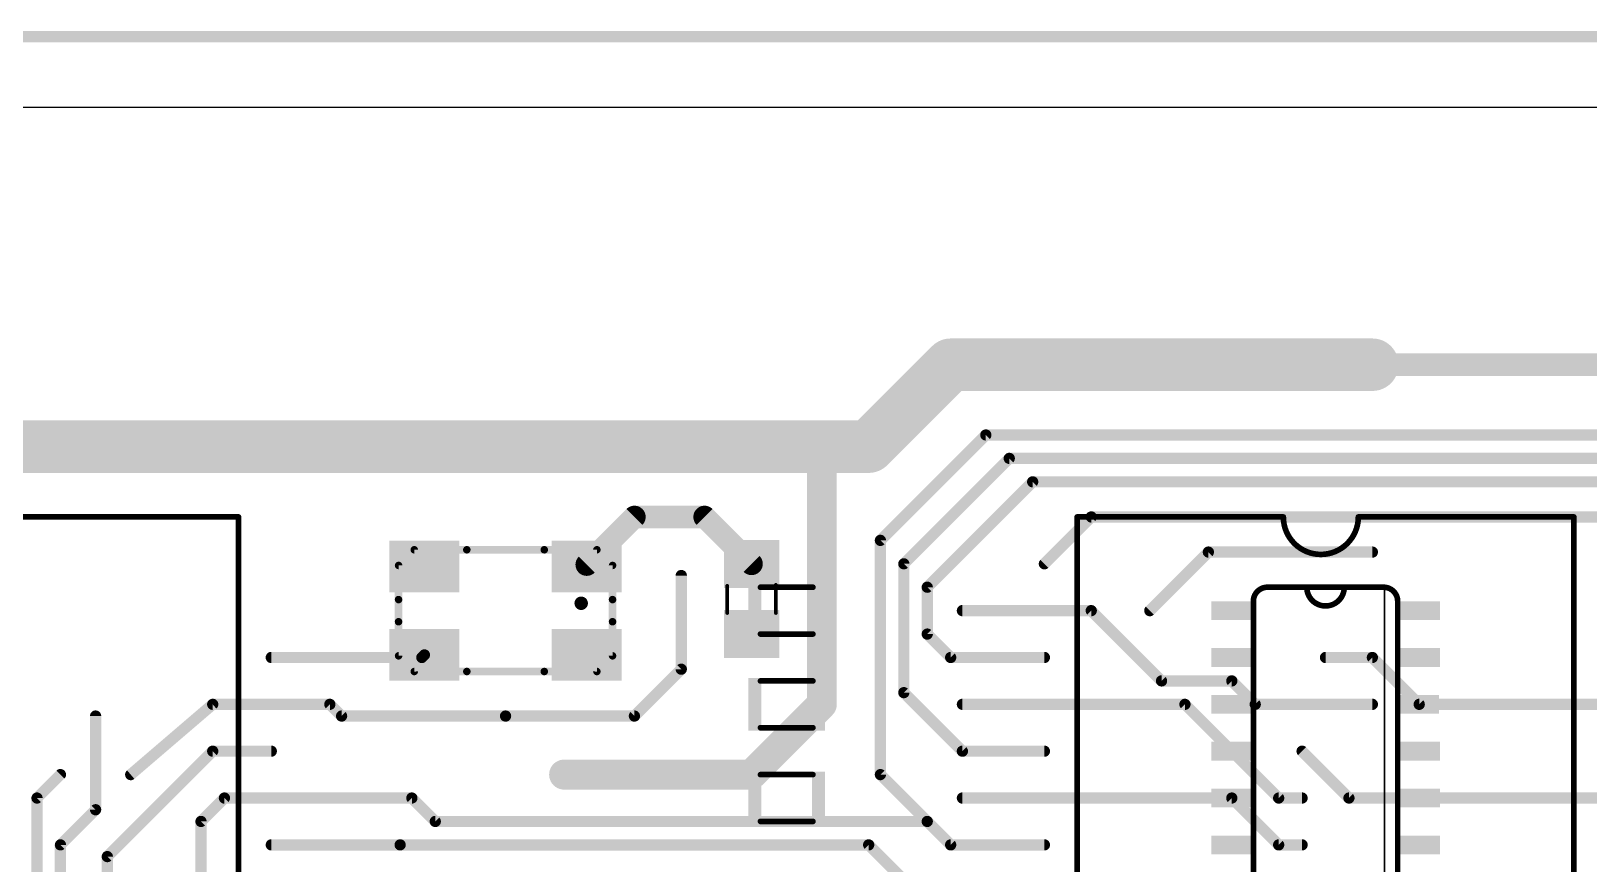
# Model space of a CAD drawing. Extents: x -0.33 to 4.26, y -0.1 to 5.53.
# Drawn here: x 1.269 to 2.931, y 4.642 to 5.531 of the extents above; entities that cross this region are included whole.
import ezdxf

# ---------------------------------------------------------------- set-up
doc = ezdxf.new("R2010")
doc.units = 0
for name, color, linetype in [('1', 22, 'CONTINUOUS'), ('20', 7, 'CONTINUOUS'), ('21', 253, 'CONTINUOUS'), ('22', 253, 'CONTINUOUS'), ('51', 253, 'CONTINUOUS'), ('52', 253, 'CONTINUOUS')]:
    doc.layers.add(name, color=color, linetype=linetype)

# ---------------------------------------------------------------- blocks, each defined once
blk = doc.blocks.new('RECT')
blk.add_solid([(-0.5, -0.5), (0.5, -0.5), (-0.5, 0.5), (0.5, 0.5)])

msp = doc.modelspace()

# ---------------------------------------------------------------- linework, layer by layer
at = {"layer": '1'}
for points, const_width in [([(-0.0625, 5.525), (4.25, 5.525)], 0.012), ([(2.1625, 5.0875), (2.25, 5.175)], 0.056), ([(2.25, 5.175), (2.7, 5.175)], 0.056), ([(2.7, 5.175), (3.675, 5.175)], 0.024), ([(1.2125, 5.0875), (2.1125, 5.0875)], 0.056), ([(2.1125, 5.0875), (2.1625, 5.0875)], 0.056), ([(2.1125, 4.8125), (2.1125, 5.0875)], 0.032), ([(2.2875, 5.1), (2.175, 4.9875)], 0.012), ([(3.6375, 5.1), (2.2875, 5.1)], 0.012), ([(2.3125, 5.075), (2.2, 4.9625)], 0.012), ([(2.3125, 5.075), (3.2875, 5.075)], 0.012), ([(2.225, 4.9375), (2.3375, 5.05)], 0.012), ([(2.3375, 5.05), (3.5, 5.05)], 0.012), ([(1.861614, 4.961614), (1.9125, 5.0125)], 0.024), ([(1.9125, 5.0125), (1.987402, 5.0125)], 0.024), ([(1.987402, 5.0125), (2.0375, 4.962402)], 0.024), ([(2.4, 5.0125), (2.35, 4.9625)], 0.012), ([(2.4, 5.0125), (3.4, 5.0125)], 0.012), ([(2.175, 4.9875), (2.175, 4.7375)], 0.012), ([(1.861614, 4.959744), (1.861614, 4.961614)], 0.024), ([(2.4625, 4.9125), (2.525, 4.975)], 0.012), ([(2.525, 4.975), (2.7, 4.975)], 0.012), ([(1.9625, 4.85), (1.9625, 4.95)], 0.012), ([(2.2, 4.9625), (2.2, 4.825)], 0.012), ([(2.225, 4.9375), (2.225, 4.8875)], 0.012), ([(2.2625, 4.9125), (2.4, 4.9125)], 0.012), ([(2.4, 4.9125), (2.475, 4.8375)], 0.012), ([(2.225, 4.8875), (2.25, 4.8625)], 0.012), ([(1.68563, 4.8625), (1.688386, 4.865256)], 0.012), ([(1.525, 4.8625), (1.68563, 4.8625)], 0.012), ([(1.9125, 4.8), (1.9625, 4.85)], 0.012), ([(2.25, 4.8625), (2.35, 4.8625)], 0.012), ([(2.65, 4.8625), (2.7, 4.8625)], 0.012), ([(2.7, 4.8625), (2.75, 4.8125)], 0.012), ([(2.475, 4.8375), (2.55, 4.8375)], 0.012), ([(2.55, 4.8375), (2.575, 4.8125)], 0.012), ([(2.1125, 4.8125), (2.0375, 4.7375)], 0.032), ([(2.2, 4.825), (2.2625, 4.7625)], 0.012), ([(1.3375, 4.7), (1.3375, 4.8)], 0.012), ([(1.375, 4.7375), (1.4625, 4.8125)], 0.012), ([(1.4625, 4.8125), (1.5875, 4.8125)], 0.012), ([(1.5875, 4.8125), (1.6, 4.8)], 0.012), ([(1.6, 4.8), (1.775, 4.8)], 0.012), ([(1.775, 4.8), (1.9125, 4.8)], 0.012), ([(2.5, 4.8125), (2.2625, 4.8125)], 0.012), ([(2.6, 4.7125), (2.5, 4.8125)], 0.012), ([(2.7, 4.8125), (2.575, 4.8125)], 0.012), ([(2.75, 4.8125), (3.025, 4.8125)], 0.012), ([(1.35, 4.65), (1.4625, 4.7625)], 0.012), ([(1.4625, 4.7625), (1.525, 4.7625)], 0.012), ([(2.2625, 4.7625), (2.35, 4.7625)], 0.012), ([(2.625, 4.7625), (2.675, 4.7125)], 0.012), ([(1.275, 4.7125), (1.3, 4.7375)], 0.012), ([(2.0375, 4.7375), (1.8375, 4.7375)], 0.032), ([(2.175, 4.7375), (2.225, 4.6875)], 0.012), ([(1.275, 4.55), (1.275, 4.7125)], 0.012), ([(1.3, 4.6625), (1.3375, 4.7)], 0.012), ([(1.45, 4.6875), (1.475, 4.7125)], 0.012), ([(1.475, 4.7125), (1.675, 4.7125)], 0.012), ([(1.675, 4.7125), (1.7, 4.6875)], 0.012), ([(2.55, 4.7125), (2.2625, 4.7125)], 0.012), ([(2.6, 4.6625), (2.55, 4.7125)], 0.012), ([(2.625, 4.7125), (2.6, 4.7125)], 0.012), ([(2.675, 4.7125), (3.0125, 4.7125)], 0.012), ([(1.45, 4.5875), (1.45, 4.6875)], 0.012), ([(1.7, 4.6875), (2.225, 4.6875)], 0.012), ([(2.225, 4.6875), (2.25, 4.6625)], 0.012), ([(1.3, 4.5625), (1.3, 4.6625)], 0.012), ([(1.35, 4.5875), (1.35, 4.65)], 0.012), ([(1.525, 4.6625), (1.6625, 4.6625)], 0.012), ([(2.1625, 4.6625), (1.6625, 4.6625)], 0.012), ([(2.2625, 4.5625), (2.1625, 4.6625)], 0.012), ([(2.25, 4.6625), (2.35, 4.6625)], 0.012), ([(2.625, 4.6625), (2.6, 4.6625)], 0.012)]:
    msp.add_lwpolyline(points, dxfattribs=dict(at, const_width=const_width))
for points, const_width in [([(2.25, 5.189, 1), (2.25, 5.161)], 0.028), ([(2.259899, 5.165101, 1), (2.240101, 5.184899)], 0.028), ([(2.7, 5.161, 1), (2.7, 5.189)], 0.028), ([(2.7, 5.181, 1), (2.7, 5.169)], 0.012), ([(2.1125, 5.1015, 1), (2.1125, 5.0735)], 0.028), ([(2.1205, 5.0875, 1), (2.1045, 5.0875)], 0.016), ([(2.1125, 5.0735, 1), (2.1125, 5.1015)], 0.028), ([(2.152601, 5.097399, 1), (2.172399, 5.077601)], 0.028), ([(2.1625, 5.0735, 1), (2.1625, 5.1015)], 0.028), ([(2.2875, 5.103, 1), (2.2875, 5.097)], 0.006), ([(2.289621, 5.097879, 1), (2.285379, 5.102121)], 0.006), ([(2.3125, 5.078, 1), (2.3125, 5.072)], 0.006), ([(2.314621, 5.072879, 1), (2.310379, 5.077121)], 0.006), ([(2.3375, 5.053, 1), (2.3375, 5.047)], 0.006), ([(2.339621, 5.047879, 1), (2.335379, 5.052121)], 0.006), ([(1.9125, 5.0185, 1), (1.9125, 5.0065)], 0.012), ([(1.916743, 5.008257, 1), (1.908257, 5.016743)], 0.012), ([(1.991644, 5.016743, 1), (1.983159, 5.008257)], 0.012), ([(1.987402, 5.0065, 1), (1.987402, 5.0185)], 0.012), ([(2.4, 5.0155, 1), (2.4, 5.0095)], 0.006), ([(2.402121, 5.010379, 1), (2.397879, 5.014621)], 0.006), ([(2.178, 4.9875, 1), (2.172, 4.9875)], 0.006), ([(2.172879, 4.989621, 1), (2.177121, 4.985379)], 0.006), ([(1.867614, 4.961614, 1), (1.855614, 4.961614)], 0.012), ([(1.857372, 4.965857, 1), (1.865857, 4.957372)], 0.012), ([(2.033257, 4.958159, 1), (2.041743, 4.966644)], 0.012), ([(2.525, 4.978, 1), (2.525, 4.972)], 0.006), ([(2.527121, 4.972879, 1), (2.522879, 4.977121)], 0.006), ([(2.7, 4.972, 1), (2.7, 4.978)], 0.006), ([(1.855614, 4.959744, 1), (1.867614, 4.959744)], 0.012), ([(1.9655, 4.95, 1), (1.9595, 4.95)], 0.006), ([(2.203, 4.9625, 1), (2.197, 4.9625)], 0.006), ([(2.197879, 4.964621, 1), (2.202121, 4.960379)], 0.006), ([(2.347879, 4.964621, 1), (2.352121, 4.960379)], 0.006), ([(2.228, 4.9375, 1), (2.222, 4.9375)], 0.006), ([(2.222879, 4.939621, 1), (2.227121, 4.935379)], 0.006), ([(2.2625, 4.9155, 1), (2.2625, 4.9095)], 0.006), ([(2.402121, 4.914621, 1), (2.397879, 4.910379)], 0.006), ([(2.4, 4.9095, 1), (2.4, 4.9155)], 0.006), ([(2.460379, 4.914621, 1), (2.464621, 4.910379)], 0.006), ([(2.227121, 4.889621, 1), (2.222879, 4.885379)], 0.006), ([(2.222, 4.8875, 1), (2.228, 4.8875)], 0.006), ([(1.690507, 4.863135, 1), (1.686265, 4.867377)], 0.006), ([(1.525, 4.8655, 1), (1.525, 4.8595)], 0.006), ([(1.683509, 4.864621, 1), (1.687751, 4.860379)], 0.006), ([(1.68563, 4.8595, 1), (1.68563, 4.8655)], 0.006), ([(1.964621, 4.847879, 1), (1.960379, 4.852121)], 0.006), ([(2.25, 4.8655, 1), (2.25, 4.8595)], 0.006), ([(2.247879, 4.860379, 1), (2.252121, 4.864621)], 0.006), ([(2.35, 4.8595, 1), (2.35, 4.8655)], 0.006), ([(2.65, 4.8655, 1), (2.65, 4.8595)], 0.006), ([(2.702121, 4.864621, 1), (2.697879, 4.860379)], 0.006), ([(2.7, 4.8595, 1), (2.7, 4.8655)], 0.006), ([(1.9595, 4.85, 1), (1.9655, 4.85)], 0.006), ([(2.475, 4.8405, 1), (2.475, 4.8345)], 0.006), ([(2.472879, 4.835379, 1), (2.477121, 4.839621)], 0.006), ([(2.552121, 4.839621, 1), (2.547879, 4.835379)], 0.006), ([(2.55, 4.8345, 1), (2.55, 4.8405)], 0.006), ([(2.118157, 4.806843, 1), (2.106843, 4.818157)], 0.016), ([(2.202121, 4.827121, 1), (2.197879, 4.822879)], 0.006), ([(2.197, 4.825, 1), (2.203, 4.825)], 0.006), ([(1.3405, 4.8, 1), (1.3345, 4.8)], 0.006), ([(1.4625, 4.8155, 1), (1.4625, 4.8095)], 0.006), ([(1.464452, 4.810222, 1), (1.460548, 4.814778)], 0.006), ([(1.589621, 4.814621, 1), (1.585379, 4.810379)], 0.006), ([(1.5875, 4.8095, 1), (1.5875, 4.8155)], 0.006), ([(1.6, 4.803, 1), (1.6, 4.797)], 0.006), ([(1.597879, 4.797879, 1), (1.602121, 4.802121)], 0.006), ([(1.775, 4.803, 1), (1.775, 4.797)], 0.006), ([(1.775, 4.797, 1), (1.775, 4.803)], 0.006), ([(1.910379, 4.802121, 1), (1.914621, 4.797879)], 0.006), ([(1.9125, 4.797, 1), (1.9125, 4.803)], 0.006), ([(2.1045, 4.8125, 1), (2.1205, 4.8125)], 0.016), ([(2.2625, 4.8155, 1), (2.2625, 4.8095)], 0.006), ([(2.502121, 4.814621, 1), (2.497879, 4.810379)], 0.006), ([(2.5, 4.8095, 1), (2.5, 4.8155)], 0.006), ([(2.575, 4.8155, 1), (2.575, 4.8095)], 0.006), ([(2.572879, 4.810379, 1), (2.577121, 4.814621)], 0.006), ([(2.7, 4.8095, 1), (2.7, 4.8155)], 0.006), ([(2.75, 4.8155, 1), (2.75, 4.8095)], 0.006), ([(2.747879, 4.810379, 1), (2.752121, 4.814621)], 0.006), ([(1.4625, 4.7655, 1), (1.4625, 4.7595)], 0.006), ([(1.464621, 4.760379, 1), (1.460379, 4.764621)], 0.006), ([(1.525, 4.7595, 1), (1.525, 4.7655)], 0.006), ([(2.2625, 4.7655, 1), (2.2625, 4.7595)], 0.006), ([(2.260379, 4.760379, 1), (2.264621, 4.764621)], 0.006), ([(2.35, 4.7595, 1), (2.35, 4.7655)], 0.006), ([(2.627121, 4.764621, 1), (2.622879, 4.760379)], 0.006), ([(1.302121, 4.735379, 1), (1.297879, 4.739621)], 0.006), ([(1.373048, 4.739778, 1), (1.376952, 4.735222)], 0.006), ([(1.8375, 4.7455, 1), (1.8375, 4.7295)], 0.016), ([(2.031843, 4.743157, 1), (2.043157, 4.731843)], 0.016), ([(2.0375, 4.7295, 1), (2.0375, 4.7455)], 0.016), ([(2.177121, 4.739621, 1), (2.172879, 4.735379)], 0.006), ([(2.172, 4.7375, 1), (2.178, 4.7375)], 0.006), ([(1.278, 4.7125, 1), (1.272, 4.7125)], 0.006), ([(1.272879, 4.714621, 1), (1.277121, 4.710379)], 0.006), ([(1.339621, 4.697879, 1), (1.335379, 4.702121)], 0.006), ([(1.475, 4.7155, 1), (1.475, 4.7095)], 0.006), ([(1.477121, 4.710379, 1), (1.472879, 4.714621)], 0.006), ([(1.677121, 4.714621, 1), (1.672879, 4.710379)], 0.006), ([(1.675, 4.7095, 1), (1.675, 4.7155)], 0.006), ([(2.2625, 4.7155, 1), (2.2625, 4.7095)], 0.006), ([(2.552121, 4.714621, 1), (2.547879, 4.710379)], 0.006), ([(2.55, 4.7095, 1), (2.55, 4.7155)], 0.006), ([(2.6, 4.7155, 1), (2.6, 4.7095)], 0.006), ([(2.597879, 4.710379, 1), (2.602121, 4.714621)], 0.006), ([(2.625, 4.7095, 1), (2.625, 4.7155)], 0.006), ([(2.675, 4.7155, 1), (2.675, 4.7095)], 0.006), ([(2.672879, 4.710379, 1), (2.677121, 4.714621)], 0.006), ([(1.3345, 4.7, 1), (1.3405, 4.7)], 0.006), ([(1.453, 4.6875, 1), (1.447, 4.6875)], 0.006), ([(1.447879, 4.689621, 1), (1.452121, 4.685379)], 0.006), ([(1.7, 4.6905, 1), (1.7, 4.6845)], 0.006), ([(1.697879, 4.685379, 1), (1.702121, 4.689621)], 0.006), ([(2.227121, 4.689621, 1), (2.222879, 4.685379)], 0.006), ([(2.222879, 4.685379, 1), (2.227121, 4.689621)], 0.006), ([(2.225, 4.6845, 1), (2.225, 4.6905)], 0.006), ([(1.303, 4.6625, 1), (1.297, 4.6625)], 0.006), ([(1.297879, 4.664621, 1), (1.302121, 4.660379)], 0.006), ([(1.353, 4.65, 1), (1.347, 4.65)], 0.006), ([(1.347879, 4.652121, 1), (1.352121, 4.647879)], 0.006), ([(1.525, 4.6655, 1), (1.525, 4.6595)], 0.006), ([(1.6625, 4.6655, 1), (1.6625, 4.6595)], 0.006), ([(1.6625, 4.6595, 1), (1.6625, 4.6655)], 0.006), ([(2.164621, 4.664621, 1), (2.160379, 4.660379)], 0.006), ([(2.1625, 4.6595, 1), (2.1625, 4.6655)], 0.006), ([(2.25, 4.6655, 1), (2.25, 4.6595)], 0.006), ([(2.247879, 4.660379, 1), (2.252121, 4.664621)], 0.006), ([(2.35, 4.6595, 1), (2.35, 4.6655)], 0.006), ([(2.6, 4.6655, 1), (2.6, 4.6595)], 0.006), ([(2.597879, 4.660379, 1), (2.602121, 4.664621)], 0.006), ([(2.625, 4.6595, 1), (2.625, 4.6655)], 0.006)]:
    msp.add_lwpolyline(points, format="xyb", dxfattribs=dict(at, const_width=const_width))
at = {"layer": '20'}
msp.add_line((0, 5.45), (4.15, 5.45), dxfattribs=at)
at = {"layer": '21'}
for points, const_width in [([(1.49, 5.0125), (1.26, 5.0125)], 0.006), ([(1.49, 3.0125), (1.49, 5.0125)], 0.006), ([(2.385, 5.0125), (2.385, 3.0125)], 0.006), ([(2.385, 5.0125), (2.605, 5.0125)], 0.006), ([(2.915, 5.0125), (2.685, 5.0125)], 0.006), ([(2.915, 3.0125), (2.915, 5.0125)], 0.006), ([(1.733661, 4.977461), (1.816339, 4.977461)], 0.008), ([(1.660827, 4.900689), (1.660827, 4.924311)], 0.008), ([(1.889173, 4.924311), (1.889173, 4.900689)], 0.008), ([(1.816339, 4.847539), (1.733661, 4.847539)], 0.008)]:
    msp.add_lwpolyline(points, dxfattribs=dict(at, const_width=const_width))
for points, const_width in [([(1.4915, 5.0125, 1), (1.4885, 5.0125)], 0.003), ([(1.49, 5.011, 1), (1.49, 5.014)], 0.003), ([(2.3865, 5.0125, 1), (2.3835, 5.0125)], 0.003), ([(2.385, 5.014, 1), (2.385, 5.011)], 0.003), ([(2.605, 5.0125, 1), (2.685, 5.0125)], 0.006), ([(2.6065, 5.0125, 1), (2.6035, 5.0125)], 0.003), ([(2.605, 5.011, 1), (2.605, 5.014)], 0.003), ([(2.685, 5.014, 1), (2.685, 5.011)], 0.003), ([(2.6865, 5.0125, 1), (2.6835, 5.0125)], 0.003), ([(2.9165, 5.0125, 1), (2.9135, 5.0125)], 0.003), ([(2.915, 5.011, 1), (2.915, 5.014)], 0.003), ([(1.733661, 4.979461, 1), (1.733661, 4.975461)], 0.004), ([(1.816339, 4.975461, 1), (1.816339, 4.979461)], 0.004), ([(1.662827, 4.924311, 1), (1.658827, 4.924311)], 0.004), ([(1.855709, 4.916791, 1), (1.855709, 4.923957, 1), (1.855709, 4.916791)], 0.007165), ([(1.891173, 4.924311, 1), (1.887173, 4.924311)], 0.004), ([(1.658827, 4.900689, 1), (1.662827, 4.900689)], 0.004), ([(1.887173, 4.900689, 1), (1.891173, 4.900689)], 0.004), ([(1.733661, 4.849539, 1), (1.733661, 4.845539)], 0.004), ([(1.816339, 4.845539, 1), (1.816339, 4.849539)], 0.004)]:
    msp.add_lwpolyline(points, format="xyb", dxfattribs=dict(at, const_width=const_width))
at = {"layer": '22'}
for points, const_width in [([(2.588, 4.9375, 0.414214), (2.573, 4.9225)], 0.006), ([(2.588, 4.939, 1), (2.588, 4.936)], 0.003), ([(2.588, 4.936, 1), (2.588, 4.939)], 0.003), ([(2.63, 4.939, 1), (2.63, 4.936)], 0.003), ([(2.63, 4.9375, 1), (2.67, 4.9375)], 0.006), ([(2.6315, 4.9375, 1), (2.6285, 4.9375)], 0.003), ([(2.63, 4.936, 1), (2.63, 4.939)], 0.003), ([(2.67, 4.939, 1), (2.67, 4.936)], 0.003), ([(2.6715, 4.9375, 1), (2.6685, 4.9375)], 0.003), ([(2.67, 4.936, 1), (2.67, 4.939)], 0.003), ([(2.727, 4.9225, 0.414214), (2.712, 4.9375)], 0.006), ([(2.712, 4.939, 1), (2.712, 4.936)], 0.003), ([(2.712, 4.936, 1), (2.712, 4.939)], 0.003), ([(2.7135, 4.9375, 1), (2.7125, 4.9375)], 0.001), ([(2.5745, 4.9225, 1), (2.5715, 4.9225)], 0.003), ([(2.5715, 4.9225, 1), (2.5745, 4.9225)], 0.003), ([(2.7285, 4.9225, 1), (2.7255, 4.9225)], 0.003), ([(2.7255, 4.9225, 1), (2.7285, 4.9225)], 0.003)]:
    msp.add_lwpolyline(points, format="xyb", dxfattribs=dict(at, const_width=const_width))
for points, const_width in [([(2.588, 4.9375), (2.63, 4.9375)], 0.006), ([(2.63, 4.9375), (2.67, 4.9375)], 0.006), ([(2.67, 4.9375), (2.712, 4.9375)], 0.006), ([(2.713, 4.9375), (2.713, 4.5375)], 0.002), ([(2.573, 4.5525), (2.573, 4.9225)], 0.006), ([(2.727, 4.9225), (2.727, 4.5525)], 0.006)]:
    msp.add_lwpolyline(points, dxfattribs=dict(at, const_width=const_width))
at = {"layer": '51'}
for points, const_width in [([(1.660827, 4.960728, 0.411745), (1.677559, 4.977461)], 0.008), ([(1.677559, 4.979461, 1), (1.677559, 4.975461)], 0.004), ([(1.679559, 4.977452, 1), (1.675559, 4.977469)], 0.004), ([(1.733661, 4.975461, 1), (1.733661, 4.979461)], 0.004), ([(1.816339, 4.979461, 1), (1.816339, 4.975461)], 0.004), ([(1.872441, 4.977461, 0.411745), (1.889173, 4.960728)], 0.008), ([(1.874441, 4.977469, 1), (1.870441, 4.977452)], 0.004), ([(1.872441, 4.975461, 1), (1.872441, 4.979461)], 0.004), ([(1.660818, 4.962728, 1), (1.660835, 4.958728)], 0.004), ([(1.662827, 4.960728, 1), (1.658827, 4.960728)], 0.004), ([(1.891173, 4.960728, 1), (1.887173, 4.960728)], 0.004), ([(1.889165, 4.958728, 1), (1.889182, 4.962728)], 0.004), ([(2.012516, 4.939016, 1), (2.010516, 4.939016)], 0.002), ([(2.064484, 4.94, 1), (2.062484, 4.94)], 0.002), ([(1.658827, 4.924311, 1), (1.662827, 4.924311)], 0.004), ([(1.887173, 4.924311, 1), (1.891173, 4.924311)], 0.004), ([(1.662827, 4.900689, 1), (1.658827, 4.900689)], 0.004), ([(1.891173, 4.900689, 1), (1.887173, 4.900689)], 0.004), ([(2.010516, 4.91, 1), (2.012516, 4.91)], 0.002), ([(2.062484, 4.91, 1), (2.064484, 4.91)], 0.002), ([(1.660835, 4.866272, 1), (1.660818, 4.862272)], 0.004), ([(1.677559, 4.847539, 0.411745), (1.660827, 4.864272)], 0.008), ([(1.658827, 4.864272, 1), (1.662827, 4.864272)], 0.004), ([(1.889173, 4.864272, 0.411745), (1.872441, 4.847539)], 0.008), ([(1.887173, 4.864272, 1), (1.891173, 4.864272)], 0.004), ([(1.889182, 4.862272, 1), (1.889165, 4.866272)], 0.004), ([(1.677559, 4.849539, 1), (1.677559, 4.845539)], 0.004), ([(1.675559, 4.847531, 1), (1.679559, 4.847548)], 0.004), ([(1.733661, 4.845539, 1), (1.733661, 4.849539)], 0.004), ([(1.816339, 4.849539, 1), (1.816339, 4.845539)], 0.004), ([(1.870441, 4.847548, 1), (1.874441, 4.847531)], 0.004), ([(1.872441, 4.845539, 1), (1.872441, 4.849539)], 0.004)]:
    msp.add_lwpolyline(points, format="xyb", dxfattribs=dict(at, const_width=const_width))
for points, const_width in [([(1.677559, 4.977461), (1.733661, 4.977461)], 0.008), ([(1.816339, 4.977461), (1.872441, 4.977461)], 0.008), ([(1.660827, 4.924311), (1.660827, 4.960728)], 0.008), ([(1.889173, 4.960728), (1.889173, 4.924311)], 0.008), ([(2.011516, 4.939016), (2.011516, 4.91)], 0.004), ([(2.063484, 4.94), (2.063484, 4.91)], 0.004), ([(1.660827, 4.864272), (1.660827, 4.900689)], 0.008), ([(1.889173, 4.900689), (1.889173, 4.864272)], 0.008), ([(1.733661, 4.847539), (1.677559, 4.847539)], 0.008), ([(1.872441, 4.847539), (1.816339, 4.847539)], 0.008)]:
    msp.add_lwpolyline(points, dxfattribs=dict(at, const_width=const_width))
at = {"layer": '52', "const_width": 0.006}
for points in [[(2.047, 4.9375), (2.103, 4.9375)], [(2.047, 4.8875), (2.103, 4.8875)], [(2.103, 4.8375), (2.047, 4.8375)], [(2.103, 4.7875), (2.047, 4.7875)], [(2.047, 4.7375), (2.103, 4.7375)], [(2.047, 4.6875), (2.103, 4.6875)]]:
    msp.add_lwpolyline(points, dxfattribs=at)
at = {"layer": '52', "const_width": 0.003}
for points in [[(2.047, 4.939, 1), (2.047, 4.936)], [(2.103, 4.936, 1), (2.103, 4.939)], [(2.047, 4.889, 1), (2.047, 4.886)], [(2.103, 4.886, 1), (2.103, 4.889)], [(2.047, 4.839, 1), (2.047, 4.836)], [(2.103, 4.836, 1), (2.103, 4.839)], [(2.047, 4.789, 1), (2.047, 4.786)], [(2.103, 4.786, 1), (2.103, 4.789)], [(2.047, 4.739, 1), (2.047, 4.736)], [(2.103, 4.736, 1), (2.103, 4.739)], [(2.047, 4.689, 1), (2.047, 4.686)], [(2.103, 4.686, 1), (2.103, 4.689)]]:
    msp.add_lwpolyline(points, format="xyb", dxfattribs=at)

# ---------------------------------------------------------------- block references
at = {"layer": '1'}
for p, xscale, yscale, rotation in [((1.688386, 4.959744), 0.074803, 0.055118, 180), ((1.861614, 4.959744), 0.074803, 0.055118, 180), ((2.0375, 4.962402), 0.051181, 0.059055, 270), ((2.0375, 4.887598), 0.051181, 0.059055, 270), ((1.688386, 4.865256), 0.074803, 0.055118, 180), ((1.861614, 4.865256), 0.074803, 0.055118, 180)]:
    msp.add_blockref('RECT', p, dxfattribs=dict(at, xscale=xscale, yscale=yscale, rotation=rotation))
at = {"layer": '51', "xscale": 0.029531, "yscale": 0.057091, "rotation": 270}
for p in [(2.037545, 4.953234), (2.037545, 4.896234)]:
    msp.add_blockref('RECT', p, dxfattribs=at)
at = {"layer": '52'}
for p, xscale, yscale, rotation in [((2.041, 4.9125), 0.014, 0.056, 180), ((2.109, 4.9125), 0.014, 0.056, 180), ((2.5505, 4.9125), 0.02, 0.045, 270), ((2.7495, 4.9125), 0.02, 0.045, 270), ((2.5505, 4.8625), 0.02, 0.045, 270), ((2.7495, 4.8625), 0.02, 0.045, 270), ((2.5505, 4.8125), 0.02, 0.045, 270), ((2.7485, 4.8125), 0.02, 0.045, 270), ((2.5505, 4.7625), 0.02, 0.045, 270), ((2.7495, 4.7625), 0.02, 0.045, 270), ((2.041, 4.7125), 0.014, 0.056, 180), ((2.109, 4.7125), 0.014, 0.056, 180), ((2.5505, 4.7125), 0.02, 0.045, 270), ((2.7495, 4.7125), 0.02, 0.045, 270), ((2.5505, 4.6625), 0.02, 0.045, 270), ((2.7495, 4.6625), 0.02, 0.045, 270)]:
    msp.add_blockref('RECT', p, dxfattribs=dict(at, xscale=xscale, yscale=yscale, rotation=rotation))
at = {"layer": '52', "xscale": 0.014, "yscale": 0.056}
for p in [(2.041, 4.8125), (2.109, 4.8125)]:
    msp.add_blockref('RECT', p, dxfattribs=at)

doc.saveas('drawing.dxf')
